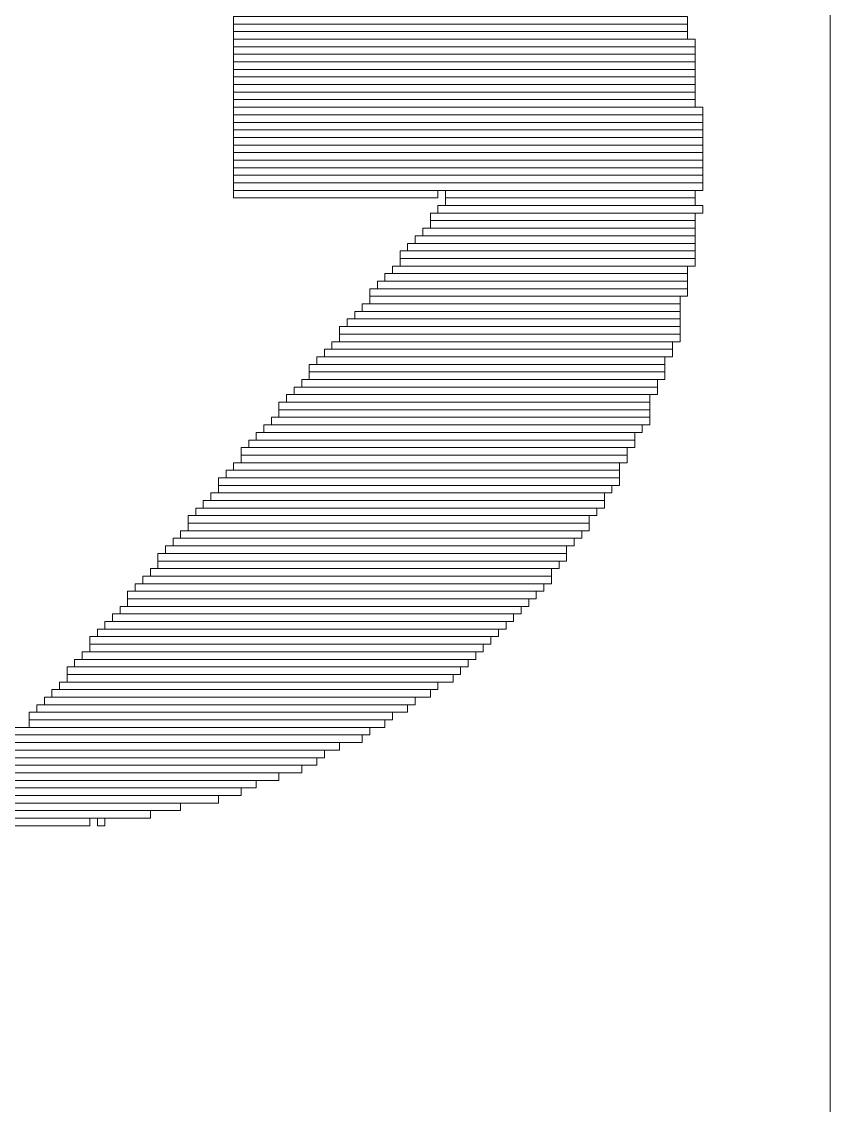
# Model space of a CAD drawing. Header units: millimetres. Extents: x -53.6 to 42.1, y -42.3 to 19.5.
# Drawn here: x 16.706 to 19.42, y -36.992 to -33.353 of the extents above; entities that cross this region are included whole.
import ezdxf

# ---------------------------------------------------------------- set-up
doc = ezdxf.new("R2010")
doc.units = ezdxf.units.MM
doc.header["$MEASUREMENT"] = 0
doc.layers.add('BG_OUTLINE', color=7, linetype='Continuous')
doc.layers.add('MA_PEN3', color=7, linetype='Continuous')

msp = doc.modelspace()

# ---------------------------------------------------------------- linework, layer by layer
at = {"layer": 'BG_OUTLINE', "color": 3, "lineweight": 9}
msp.add_open_spline([(-35.58, -42.2737), (-35.58, -42.2737), (-35.58, 2.7261), (-35.58, 2.7261), (-35.58, 2.7261), (-35.58, 2.7261), (19.4199, 2.7261), (19.4199, 2.7261), (19.4199, 2.7261), (19.4199, 2.7261), (19.4199, -42.2737), (19.4199, -42.2737), (19.4199, -42.2737), (19.4199, -42.2737), (-35.58, -42.2737), (-35.58, -42.2737)], degree=3, knots=[0, 0, 0, 0, 0.25, 0.25, 0.25, 0.25, 0.5, 0.5, 0.5, 0.5, 0.75, 0.75, 0.75, 0.75, 1, 1, 1, 1], dxfattribs=at)
at = {"layer": 'MA_PEN3', "color": 5, "lineweight": 9}
for points in [[(18.9411, -33.3354), (18.9411, -33.3354), (18.9411, -33.3608), (18.9411, -33.3608), (18.9411, -33.3608), (18.9411, -33.3608), (17.4171, -33.3608), (17.4171, -33.3608), (17.4171, -33.3608), (17.4171, -33.3608), (17.4171, -33.3354), (17.4171, -33.3354), (17.4171, -33.3354), (17.4171, -33.3354), (18.9411, -33.3354), (18.9411, -33.3354)], [(18.9411, -33.3608), (18.9411, -33.3608), (18.9411, -33.3862), (18.9411, -33.3862), (18.9411, -33.3862), (18.9411, -33.3862), (17.4171, -33.3862), (17.4171, -33.3862), (17.4171, -33.3862), (17.4171, -33.3862), (17.4171, -33.3608), (17.4171, -33.3608), (17.4171, -33.3608), (17.4171, -33.3608), (18.9411, -33.3608), (18.9411, -33.3608)], [(18.9411, -33.3862), (18.9411, -33.3862), (18.9411, -33.4116), (18.9411, -33.4116), (18.9411, -33.4116), (18.9411, -33.4116), (17.4171, -33.4116), (17.4171, -33.4116), (17.4171, -33.4116), (17.4171, -33.4116), (17.4171, -33.3862), (17.4171, -33.3862), (17.4171, -33.3862), (17.4171, -33.3862), (18.9411, -33.3862), (18.9411, -33.3862)], [(18.9665, -33.4116), (18.9665, -33.4116), (18.9665, -33.437), (18.9665, -33.437), (18.9665, -33.437), (18.9665, -33.437), (17.4171, -33.437), (17.4171, -33.437), (17.4171, -33.437), (17.4171, -33.437), (17.4171, -33.4116), (17.4171, -33.4116), (17.4171, -33.4116), (17.4171, -33.4116), (18.9665, -33.4116), (18.9665, -33.4116)], [(18.9665, -33.437), (18.9665, -33.437), (18.9665, -33.4624), (18.9665, -33.4624), (18.9665, -33.4624), (18.9665, -33.4624), (17.4171, -33.4624), (17.4171, -33.4624), (17.4171, -33.4624), (17.4171, -33.4624), (17.4171, -33.437), (17.4171, -33.437), (17.4171, -33.437), (17.4171, -33.437), (18.9665, -33.437), (18.9665, -33.437)], [(18.9665, -33.4624), (18.9665, -33.4624), (18.9665, -33.4878), (18.9665, -33.4878), (18.9665, -33.4878), (18.9665, -33.4878), (17.4171, -33.4878), (17.4171, -33.4878), (17.4171, -33.4878), (17.4171, -33.4878), (17.4171, -33.4624), (17.4171, -33.4624), (17.4171, -33.4624), (17.4171, -33.4624), (18.9665, -33.4624), (18.9665, -33.4624)], [(18.9665, -33.4878), (18.9665, -33.4878), (18.9665, -33.5132), (18.9665, -33.5132), (18.9665, -33.5132), (18.9665, -33.5132), (17.4171, -33.5132), (17.4171, -33.5132), (17.4171, -33.5132), (17.4171, -33.5132), (17.4171, -33.4878), (17.4171, -33.4878), (17.4171, -33.4878), (17.4171, -33.4878), (18.9665, -33.4878), (18.9665, -33.4878)], [(18.9665, -33.5132), (18.9665, -33.5132), (18.9665, -33.5386), (18.9665, -33.5386), (18.9665, -33.5386), (18.9665, -33.5386), (17.4171, -33.5386), (17.4171, -33.5386), (17.4171, -33.5386), (17.4171, -33.5386), (17.4171, -33.5132), (17.4171, -33.5132), (17.4171, -33.5132), (17.4171, -33.5132), (18.9665, -33.5132), (18.9665, -33.5132)], [(18.9665, -33.5386), (18.9665, -33.5386), (18.9665, -33.564), (18.9665, -33.564), (18.9665, -33.564), (18.9665, -33.564), (17.4171, -33.564), (17.4171, -33.564), (17.4171, -33.564), (17.4171, -33.564), (17.4171, -33.5386), (17.4171, -33.5386), (17.4171, -33.5386), (17.4171, -33.5386), (18.9665, -33.5386), (18.9665, -33.5386)], [(18.9665, -33.564), (18.9665, -33.564), (18.9665, -33.5894), (18.9665, -33.5894), (18.9665, -33.5894), (18.9665, -33.5894), (17.4171, -33.5894), (17.4171, -33.5894), (17.4171, -33.5894), (17.4171, -33.5894), (17.4171, -33.564), (17.4171, -33.564), (17.4171, -33.564), (17.4171, -33.564), (18.9665, -33.564), (18.9665, -33.564)], [(18.9665, -33.5894), (18.9665, -33.5894), (18.9665, -33.6148), (18.9665, -33.6148), (18.9665, -33.6148), (18.9665, -33.6148), (17.4171, -33.6148), (17.4171, -33.6148), (17.4171, -33.6148), (17.4171, -33.6148), (17.4171, -33.5894), (17.4171, -33.5894), (17.4171, -33.5894), (17.4171, -33.5894), (18.9665, -33.5894), (18.9665, -33.5894)], [(18.9665, -33.6148), (18.9665, -33.6148), (18.9665, -33.6402), (18.9665, -33.6402), (18.9665, -33.6402), (18.9665, -33.6402), (17.4171, -33.6402), (17.4171, -33.6402), (17.4171, -33.6402), (17.4171, -33.6402), (17.4171, -33.6148), (17.4171, -33.6148), (17.4171, -33.6148), (17.4171, -33.6148), (18.9665, -33.6148), (18.9665, -33.6148)], [(18.9919, -33.6402), (18.9919, -33.6402), (18.9919, -33.6656), (18.9919, -33.6656), (18.9919, -33.6656), (18.9919, -33.6656), (17.4171, -33.6656), (17.4171, -33.6656), (17.4171, -33.6656), (17.4171, -33.6656), (17.4171, -33.6402), (17.4171, -33.6402), (17.4171, -33.6402), (17.4171, -33.6402), (18.9919, -33.6402), (18.9919, -33.6402)], [(18.9919, -33.6656), (18.9919, -33.6656), (18.9919, -33.691), (18.9919, -33.691), (18.9919, -33.691), (18.9919, -33.691), (17.4171, -33.691), (17.4171, -33.691), (17.4171, -33.691), (17.4171, -33.691), (17.4171, -33.6656), (17.4171, -33.6656), (17.4171, -33.6656), (17.4171, -33.6656), (18.9919, -33.6656), (18.9919, -33.6656)], [(18.9919, -33.691), (18.9919, -33.691), (18.9919, -33.7164), (18.9919, -33.7164), (18.9919, -33.7164), (18.9919, -33.7164), (17.4171, -33.7164), (17.4171, -33.7164), (17.4171, -33.7164), (17.4171, -33.7164), (17.4171, -33.691), (17.4171, -33.691), (17.4171, -33.691), (17.4171, -33.691), (18.9919, -33.691), (18.9919, -33.691)], [(18.9919, -33.7164), (18.9919, -33.7164), (18.9919, -33.7418), (18.9919, -33.7418), (18.9919, -33.7418), (18.9919, -33.7418), (17.4171, -33.7418), (17.4171, -33.7418), (17.4171, -33.7418), (17.4171, -33.7418), (17.4171, -33.7164), (17.4171, -33.7164), (17.4171, -33.7164), (17.4171, -33.7164), (18.9919, -33.7164), (18.9919, -33.7164)], [(18.9919, -33.7418), (18.9919, -33.7418), (18.9919, -33.7672), (18.9919, -33.7672), (18.9919, -33.7672), (18.9919, -33.7672), (17.4171, -33.7672), (17.4171, -33.7672), (17.4171, -33.7672), (17.4171, -33.7672), (17.4171, -33.7418), (17.4171, -33.7418), (17.4171, -33.7418), (17.4171, -33.7418), (18.9919, -33.7418), (18.9919, -33.7418)], [(18.9919, -33.7672), (18.9919, -33.7672), (18.9919, -33.7926), (18.9919, -33.7926), (18.9919, -33.7926), (18.9919, -33.7926), (17.4171, -33.7926), (17.4171, -33.7926), (17.4171, -33.7926), (17.4171, -33.7926), (17.4171, -33.7672), (17.4171, -33.7672), (17.4171, -33.7672), (17.4171, -33.7672), (18.9919, -33.7672), (18.9919, -33.7672)], [(18.9919, -33.7926), (18.9919, -33.7926), (18.9919, -33.818), (18.9919, -33.818), (18.9919, -33.818), (18.9919, -33.818), (17.4171, -33.818), (17.4171, -33.818), (17.4171, -33.818), (17.4171, -33.818), (17.4171, -33.7926), (17.4171, -33.7926), (17.4171, -33.7926), (17.4171, -33.7926), (18.9919, -33.7926), (18.9919, -33.7926)], [(18.9919, -33.818), (18.9919, -33.818), (18.9919, -33.8434), (18.9919, -33.8434), (18.9919, -33.8434), (18.9919, -33.8434), (17.4171, -33.8434), (17.4171, -33.8434), (17.4171, -33.8434), (17.4171, -33.8434), (17.4171, -33.818), (17.4171, -33.818), (17.4171, -33.818), (17.4171, -33.818), (18.9919, -33.818), (18.9919, -33.818)], [(18.9919, -33.8434), (18.9919, -33.8434), (18.9919, -33.8688), (18.9919, -33.8688), (18.9919, -33.8688), (18.9919, -33.8688), (17.4171, -33.8688), (17.4171, -33.8688), (17.4171, -33.8688), (17.4171, -33.8688), (17.4171, -33.8434), (17.4171, -33.8434), (17.4171, -33.8434), (17.4171, -33.8434), (18.9919, -33.8434), (18.9919, -33.8434)], [(18.9919, -33.8688), (18.9919, -33.8688), (18.9919, -33.8942), (18.9919, -33.8942), (18.9919, -33.8942), (18.9919, -33.8942), (17.4171, -33.8942), (17.4171, -33.8942), (17.4171, -33.8942), (17.4171, -33.8942), (17.4171, -33.8688), (17.4171, -33.8688), (17.4171, -33.8688), (17.4171, -33.8688), (18.9919, -33.8688), (18.9919, -33.8688)], [(18.9919, -33.8942), (18.9919, -33.8942), (18.9919, -33.9196), (18.9919, -33.9196), (18.9919, -33.9196), (18.9919, -33.9196), (17.4171, -33.9196), (17.4171, -33.9196), (17.4171, -33.9196), (17.4171, -33.9196), (17.4171, -33.8942), (17.4171, -33.8942), (17.4171, -33.8942), (17.4171, -33.8942), (18.9919, -33.8942), (18.9919, -33.8942)], [(18.1029, -33.9196), (18.1029, -33.9196), (18.1029, -33.945), (18.1029, -33.945), (18.1029, -33.945), (18.1029, -33.945), (17.4171, -33.945), (17.4171, -33.945), (17.4171, -33.945), (17.4171, -33.945), (17.4171, -33.9196), (17.4171, -33.9196), (17.4171, -33.9196), (17.4171, -33.9196), (18.1029, -33.9196), (18.1029, -33.9196)], [(18.9665, -33.9196), (18.9665, -33.9196), (18.9665, -33.945), (18.9665, -33.945), (18.9665, -33.945), (18.9665, -33.945), (18.1283, -33.945), (18.1283, -33.945), (18.1283, -33.945), (18.1283, -33.945), (18.1283, -33.9196), (18.1283, -33.9196), (18.1283, -33.9196), (18.1283, -33.9196), (18.9665, -33.9196), (18.9665, -33.9196)], [(18.9665, -33.945), (18.9665, -33.945), (18.9665, -33.9704), (18.9665, -33.9704), (18.9665, -33.9704), (18.9665, -33.9704), (18.1283, -33.9704), (18.1283, -33.9704), (18.1283, -33.9704), (18.1283, -33.9704), (18.1283, -33.945), (18.1283, -33.945), (18.1283, -33.945), (18.1283, -33.945), (18.9665, -33.945), (18.9665, -33.945)], [(18.9919, -33.9704), (18.9919, -33.9704), (18.9919, -33.9958), (18.9919, -33.9958), (18.9919, -33.9958), (18.9919, -33.9958), (18.1029, -33.9958), (18.1029, -33.9958), (18.1029, -33.9958), (18.1029, -33.9958), (18.1029, -33.9704), (18.1029, -33.9704), (18.1029, -33.9704), (18.1029, -33.9704), (18.9919, -33.9704), (18.9919, -33.9704)], [(18.9665, -33.9958), (18.9665, -33.9958), (18.9665, -34.0212), (18.9665, -34.0212), (18.9665, -34.0212), (18.9665, -34.0212), (18.0775, -34.0212), (18.0775, -34.0212), (18.0775, -34.0212), (18.0775, -34.0212), (18.0775, -33.9958), (18.0775, -33.9958), (18.0775, -33.9958), (18.0775, -33.9958), (18.9665, -33.9958), (18.9665, -33.9958)], [(18.9665, -34.0212), (18.9665, -34.0212), (18.9665, -34.0466), (18.9665, -34.0466), (18.9665, -34.0466), (18.9665, -34.0466), (18.0775, -34.0466), (18.0775, -34.0466), (18.0775, -34.0466), (18.0775, -34.0466), (18.0775, -34.0212), (18.0775, -34.0212), (18.0775, -34.0212), (18.0775, -34.0212), (18.9665, -34.0212), (18.9665, -34.0212)], [(18.9665, -34.0466), (18.9665, -34.0466), (18.9665, -34.072), (18.9665, -34.072), (18.9665, -34.072), (18.9665, -34.072), (18.0521, -34.072), (18.0521, -34.072), (18.0521, -34.072), (18.0521, -34.072), (18.0521, -34.0466), (18.0521, -34.0466), (18.0521, -34.0466), (18.0521, -34.0466), (18.9665, -34.0466), (18.9665, -34.0466)], [(18.9665, -34.0974), (18.9665, -34.0974), (18.9665, -34.1228), (18.9665, -34.1228), (18.9665, -34.1228), (18.9665, -34.1228), (18.0013, -34.1228), (18.0013, -34.1228), (18.0013, -34.1228), (18.0013, -34.1228), (18.0013, -34.0974), (18.0013, -34.0974), (18.0013, -34.0974), (18.0013, -34.0974), (18.9665, -34.0974), (18.9665, -34.0974)], [(18.9665, -34.072), (18.9665, -34.072), (18.9665, -34.0974), (18.9665, -34.0974), (18.9665, -34.0974), (18.9665, -34.0974), (18.0267, -34.0974), (18.0267, -34.0974), (18.0267, -34.0974), (18.0267, -34.0974), (18.0267, -34.072), (18.0267, -34.072), (18.0267, -34.072), (18.0267, -34.072), (18.9665, -34.072), (18.9665, -34.072)], [(18.9665, -34.1228), (18.9665, -34.1228), (18.9665, -34.1482), (18.9665, -34.1482), (18.9665, -34.1482), (18.9665, -34.1482), (17.9759, -34.1482), (17.9759, -34.1482), (17.9759, -34.1482), (17.9759, -34.1482), (17.9759, -34.1228), (17.9759, -34.1228), (17.9759, -34.1228), (17.9759, -34.1228), (18.9665, -34.1228), (18.9665, -34.1228)], [(18.9665, -34.1482), (18.9665, -34.1482), (18.9665, -34.1736), (18.9665, -34.1736), (18.9665, -34.1736), (18.9665, -34.1736), (17.9759, -34.1736), (17.9759, -34.1736), (17.9759, -34.1736), (17.9759, -34.1736), (17.9759, -34.1482), (17.9759, -34.1482), (17.9759, -34.1482), (17.9759, -34.1482), (18.9665, -34.1482), (18.9665, -34.1482)], [(18.9411, -34.199), (18.9411, -34.199), (18.9411, -34.2244), (18.9411, -34.2244), (18.9411, -34.2244), (18.9411, -34.2244), (17.9251, -34.2244), (17.9251, -34.2244), (17.9251, -34.2244), (17.9251, -34.2244), (17.9251, -34.199), (17.9251, -34.199), (17.9251, -34.199), (17.9251, -34.199), (18.9411, -34.199), (18.9411, -34.199)], [(18.9411, -34.1736), (18.9411, -34.1736), (18.9411, -34.199), (18.9411, -34.199), (18.9411, -34.199), (18.9411, -34.199), (17.9505, -34.199), (17.9505, -34.199), (17.9505, -34.199), (17.9505, -34.199), (17.9505, -34.1736), (17.9505, -34.1736), (17.9505, -34.1736), (17.9505, -34.1736), (18.9411, -34.1736), (18.9411, -34.1736)], [(18.9411, -34.2244), (18.9411, -34.2244), (18.9411, -34.2498), (18.9411, -34.2498), (18.9411, -34.2498), (18.9411, -34.2498), (17.8997, -34.2498), (17.8997, -34.2498), (17.8997, -34.2498), (17.8997, -34.2498), (17.8997, -34.2244), (17.8997, -34.2244), (17.8997, -34.2244), (17.8997, -34.2244), (18.9411, -34.2244), (18.9411, -34.2244)], [(18.9411, -34.2498), (18.9411, -34.2498), (18.9411, -34.2752), (18.9411, -34.2752), (18.9411, -34.2752), (18.9411, -34.2752), (17.8743, -34.2752), (17.8743, -34.2752), (17.8743, -34.2752), (17.8743, -34.2752), (17.8743, -34.2498), (17.8743, -34.2498), (17.8743, -34.2498), (17.8743, -34.2498), (18.9411, -34.2498), (18.9411, -34.2498)], [(18.9157, -34.2752), (18.9157, -34.2752), (18.9157, -34.3006), (18.9157, -34.3006), (18.9157, -34.3006), (18.9157, -34.3006), (17.8743, -34.3006), (17.8743, -34.3006), (17.8743, -34.3006), (17.8743, -34.3006), (17.8743, -34.2752), (17.8743, -34.2752), (17.8743, -34.2752), (17.8743, -34.2752), (18.9157, -34.2752), (18.9157, -34.2752)], [(18.9157, -34.3006), (18.9157, -34.3006), (18.9157, -34.326), (18.9157, -34.326), (18.9157, -34.326), (18.9157, -34.326), (17.8489, -34.326), (17.8489, -34.326), (17.8489, -34.326), (17.8489, -34.326), (17.8489, -34.3006), (17.8489, -34.3006), (17.8489, -34.3006), (17.8489, -34.3006), (18.9157, -34.3006), (18.9157, -34.3006)], [(18.9157, -34.3514), (18.9157, -34.3514), (18.9157, -34.3768), (18.9157, -34.3768), (18.9157, -34.3768), (18.9157, -34.3768), (17.7981, -34.3768), (17.7981, -34.3768), (17.7981, -34.3768), (17.7981, -34.3768), (17.7981, -34.3514), (17.7981, -34.3514), (17.7981, -34.3514), (17.7981, -34.3514), (18.9157, -34.3514), (18.9157, -34.3514)], [(18.9157, -34.326), (18.9157, -34.326), (18.9157, -34.3514), (18.9157, -34.3514), (18.9157, -34.3514), (18.9157, -34.3514), (17.8235, -34.3514), (17.8235, -34.3514), (17.8235, -34.3514), (17.8235, -34.3514), (17.8235, -34.326), (17.8235, -34.326), (17.8235, -34.326), (17.8235, -34.326), (18.9157, -34.326), (18.9157, -34.326)], [(18.9157, -34.3768), (18.9157, -34.3768), (18.9157, -34.4022), (18.9157, -34.4022), (18.9157, -34.4022), (18.9157, -34.4022), (17.7727, -34.4022), (17.7727, -34.4022), (17.7727, -34.4022), (17.7727, -34.4022), (17.7727, -34.3768), (17.7727, -34.3768), (17.7727, -34.3768), (17.7727, -34.3768), (18.9157, -34.3768), (18.9157, -34.3768)], [(18.9157, -34.4022), (18.9157, -34.4022), (18.9157, -34.4276), (18.9157, -34.4276), (18.9157, -34.4276), (18.9157, -34.4276), (17.7727, -34.4276), (17.7727, -34.4276), (17.7727, -34.4276), (17.7727, -34.4276), (17.7727, -34.4022), (17.7727, -34.4022), (17.7727, -34.4022), (17.7727, -34.4022), (18.9157, -34.4022), (18.9157, -34.4022)], [(18.8903, -34.453), (18.8903, -34.453), (18.8903, -34.4784), (18.8903, -34.4784), (18.8903, -34.4784), (18.8903, -34.4784), (17.7219, -34.4784), (17.7219, -34.4784), (17.7219, -34.4784), (17.7219, -34.4784), (17.7219, -34.453), (17.7219, -34.453), (17.7219, -34.453), (17.7219, -34.453), (18.8903, -34.453), (18.8903, -34.453)], [(18.8903, -34.4276), (18.8903, -34.4276), (18.8903, -34.453), (18.8903, -34.453), (18.8903, -34.453), (18.8903, -34.453), (17.7473, -34.453), (17.7473, -34.453), (17.7473, -34.453), (17.7473, -34.453), (17.7473, -34.4276), (17.7473, -34.4276), (17.7473, -34.4276), (17.7473, -34.4276), (18.8903, -34.4276), (18.8903, -34.4276)], [(18.8649, -34.4784), (18.8649, -34.4784), (18.8649, -34.5038), (18.8649, -34.5038), (18.8649, -34.5038), (18.8649, -34.5038), (17.6965, -34.5038), (17.6965, -34.5038), (17.6965, -34.5038), (17.6965, -34.5038), (17.6965, -34.4784), (17.6965, -34.4784), (17.6965, -34.4784), (17.6965, -34.4784), (18.8649, -34.4784), (18.8649, -34.4784)], [(18.8649, -34.5038), (18.8649, -34.5038), (18.8649, -34.5292), (18.8649, -34.5292), (18.8649, -34.5292), (18.8649, -34.5292), (17.6711, -34.5292), (17.6711, -34.5292), (17.6711, -34.5292), (17.6711, -34.5292), (17.6711, -34.5038), (17.6711, -34.5038), (17.6711, -34.5038), (17.6711, -34.5038), (18.8649, -34.5038), (18.8649, -34.5038)], [(18.8649, -34.5292), (18.8649, -34.5292), (18.8649, -34.5546), (18.8649, -34.5546), (18.8649, -34.5546), (18.8649, -34.5546), (17.6711, -34.5546), (17.6711, -34.5546), (17.6711, -34.5546), (17.6711, -34.5546), (17.6711, -34.5292), (17.6711, -34.5292), (17.6711, -34.5292), (17.6711, -34.5292), (18.8649, -34.5292), (18.8649, -34.5292)], [(18.8395, -34.5546), (18.8395, -34.5546), (18.8395, -34.58), (18.8395, -34.58), (18.8395, -34.58), (18.8395, -34.58), (17.6457, -34.58), (17.6457, -34.58), (17.6457, -34.58), (17.6457, -34.58), (17.6457, -34.5546), (17.6457, -34.5546), (17.6457, -34.5546), (17.6457, -34.5546), (18.8395, -34.5546), (18.8395, -34.5546)], [(18.8141, -34.6054), (18.8141, -34.6054), (18.8141, -34.6308), (18.8141, -34.6308), (18.8141, -34.6308), (18.8141, -34.6308), (17.5949, -34.6308), (17.5949, -34.6308), (17.5949, -34.6308), (17.5949, -34.6308), (17.5949, -34.6054), (17.5949, -34.6054), (17.5949, -34.6054), (17.5949, -34.6054), (18.8141, -34.6054), (18.8141, -34.6054)], [(18.8395, -34.58), (18.8395, -34.58), (18.8395, -34.6054), (18.8395, -34.6054), (18.8395, -34.6054), (18.8395, -34.6054), (17.6203, -34.6054), (17.6203, -34.6054), (17.6203, -34.6054), (17.6203, -34.6054), (17.6203, -34.58), (17.6203, -34.58), (17.6203, -34.58), (17.6203, -34.58), (18.8395, -34.58), (18.8395, -34.58)], [(18.8141, -34.6308), (18.8141, -34.6308), (18.8141, -34.6562), (18.8141, -34.6562), (18.8141, -34.6562), (18.8141, -34.6562), (17.5695, -34.6562), (17.5695, -34.6562), (17.5695, -34.6562), (17.5695, -34.6562), (17.5695, -34.6308), (17.5695, -34.6308), (17.5695, -34.6308), (17.5695, -34.6308), (18.8141, -34.6308), (18.8141, -34.6308)], [(18.8141, -34.6562), (18.8141, -34.6562), (18.8141, -34.6816), (18.8141, -34.6816), (18.8141, -34.6816), (18.8141, -34.6816), (17.5695, -34.6816), (17.5695, -34.6816), (17.5695, -34.6816), (17.5695, -34.6816), (17.5695, -34.6562), (17.5695, -34.6562), (17.5695, -34.6562), (17.5695, -34.6562), (18.8141, -34.6562), (18.8141, -34.6562)], [(18.7887, -34.707), (18.7887, -34.707), (18.7887, -34.7324), (18.7887, -34.7324), (18.7887, -34.7324), (18.7887, -34.7324), (17.5187, -34.7324), (17.5187, -34.7324), (17.5187, -34.7324), (17.5187, -34.7324), (17.5187, -34.707), (17.5187, -34.707), (17.5187, -34.707), (17.5187, -34.707), (18.7887, -34.707), (18.7887, -34.707)], [(18.8141, -34.6816), (18.8141, -34.6816), (18.8141, -34.707), (18.8141, -34.707), (18.8141, -34.707), (18.8141, -34.707), (17.5441, -34.707), (17.5441, -34.707), (17.5441, -34.707), (17.5441, -34.707), (17.5441, -34.6816), (17.5441, -34.6816), (17.5441, -34.6816), (17.5441, -34.6816), (18.8141, -34.6816), (18.8141, -34.6816)], [(18.7633, -34.7324), (18.7633, -34.7324), (18.7633, -34.7578), (18.7633, -34.7578), (18.7633, -34.7578), (18.7633, -34.7578), (17.4933, -34.7578), (17.4933, -34.7578), (17.4933, -34.7578), (17.4933, -34.7578), (17.4933, -34.7324), (17.4933, -34.7324), (17.4933, -34.7324), (17.4933, -34.7324), (18.7633, -34.7324), (18.7633, -34.7324)], [(18.7379, -34.7832), (18.7379, -34.7832), (18.7379, -34.8086), (18.7379, -34.8086), (18.7379, -34.8086), (18.7379, -34.8086), (17.4425, -34.8086), (17.4425, -34.8086), (17.4425, -34.8086), (17.4425, -34.8086), (17.4425, -34.7832), (17.4425, -34.7832), (17.4425, -34.7832), (17.4425, -34.7832), (18.7379, -34.7832), (18.7379, -34.7832)], [(18.7633, -34.7578), (18.7633, -34.7578), (18.7633, -34.7832), (18.7633, -34.7832), (18.7633, -34.7832), (18.7633, -34.7832), (17.4679, -34.7832), (17.4679, -34.7832), (17.4679, -34.7832), (17.4679, -34.7832), (17.4679, -34.7578), (17.4679, -34.7578), (17.4679, -34.7578), (17.4679, -34.7578), (18.7633, -34.7578), (18.7633, -34.7578)], [(18.7379, -34.8086), (18.7379, -34.8086), (18.7379, -34.834), (18.7379, -34.834), (18.7379, -34.834), (18.7379, -34.834), (17.4425, -34.834), (17.4425, -34.834), (17.4425, -34.834), (17.4425, -34.834), (17.4425, -34.8086), (17.4425, -34.8086), (17.4425, -34.8086), (17.4425, -34.8086), (18.7379, -34.8086), (18.7379, -34.8086)], [(18.7125, -34.8594), (18.7125, -34.8594), (18.7125, -34.8848), (18.7125, -34.8848), (18.7125, -34.8848), (18.7125, -34.8848), (17.3917, -34.8848), (17.3917, -34.8848), (17.3917, -34.8848), (17.3917, -34.8848), (17.3917, -34.8594), (17.3917, -34.8594), (17.3917, -34.8594), (17.3917, -34.8594), (18.7125, -34.8594), (18.7125, -34.8594)], [(18.7125, -34.834), (18.7125, -34.834), (18.7125, -34.8594), (18.7125, -34.8594), (18.7125, -34.8594), (18.7125, -34.8594), (17.4171, -34.8594), (17.4171, -34.8594), (17.4171, -34.8594), (17.4171, -34.8594), (17.4171, -34.834), (17.4171, -34.834), (17.4171, -34.834), (17.4171, -34.834), (18.7125, -34.834), (18.7125, -34.834)], [(18.7125, -34.8848), (18.7125, -34.8848), (18.7125, -34.9102), (18.7125, -34.9102), (18.7125, -34.9102), (18.7125, -34.9102), (17.3663, -34.9102), (17.3663, -34.9102), (17.3663, -34.9102), (17.3663, -34.9102), (17.3663, -34.8848), (17.3663, -34.8848), (17.3663, -34.8848), (17.3663, -34.8848), (18.7125, -34.8848), (18.7125, -34.8848)], [(18.6617, -34.9356), (18.6617, -34.9356), (18.6617, -34.961), (18.6617, -34.961), (18.6617, -34.961), (18.6617, -34.961), (17.3409, -34.961), (17.3409, -34.961), (17.3409, -34.961), (17.3409, -34.961), (17.3409, -34.9356), (17.3409, -34.9356), (17.3409, -34.9356), (17.3409, -34.9356), (18.6617, -34.9356), (18.6617, -34.9356)], [(18.6871, -34.9102), (18.6871, -34.9102), (18.6871, -34.9356), (18.6871, -34.9356), (18.6871, -34.9356), (18.6871, -34.9356), (17.3663, -34.9356), (17.3663, -34.9356), (17.3663, -34.9356), (17.3663, -34.9356), (17.3663, -34.9102), (17.3663, -34.9102), (17.3663, -34.9102), (17.3663, -34.9102), (18.6871, -34.9102), (18.6871, -34.9102)], [(18.6617, -34.961), (18.6617, -34.961), (18.6617, -34.9864), (18.6617, -34.9864), (18.6617, -34.9864), (18.6617, -34.9864), (17.3155, -34.9864), (17.3155, -34.9864), (17.3155, -34.9864), (17.3155, -34.9864), (17.3155, -34.961), (17.3155, -34.961), (17.3155, -34.961), (17.3155, -34.961), (18.6617, -34.961), (18.6617, -34.961)], [(18.6363, -34.9864), (18.6363, -34.9864), (18.6363, -35.0118), (18.6363, -35.0118), (18.6363, -35.0118), (18.6363, -35.0118), (17.2901, -35.0118), (17.2901, -35.0118), (17.2901, -35.0118), (17.2901, -35.0118), (17.2901, -34.9864), (17.2901, -34.9864), (17.2901, -34.9864), (17.2901, -34.9864), (18.6363, -34.9864), (18.6363, -34.9864)], [(18.6109, -35.0118), (18.6109, -35.0118), (18.6109, -35.0372), (18.6109, -35.0372), (18.6109, -35.0372), (18.6109, -35.0372), (17.2647, -35.0372), (17.2647, -35.0372), (17.2647, -35.0372), (17.2647, -35.0372), (17.2647, -35.0118), (17.2647, -35.0118), (17.2647, -35.0118), (17.2647, -35.0118), (18.6109, -35.0118), (18.6109, -35.0118)], [(18.6109, -35.0372), (18.6109, -35.0372), (18.6109, -35.0626), (18.6109, -35.0626), (18.6109, -35.0626), (18.6109, -35.0626), (17.2647, -35.0626), (17.2647, -35.0626), (17.2647, -35.0626), (17.2647, -35.0626), (17.2647, -35.0372), (17.2647, -35.0372), (17.2647, -35.0372), (17.2647, -35.0372), (18.6109, -35.0372), (18.6109, -35.0372)], [(18.5855, -35.0626), (18.5855, -35.0626), (18.5855, -35.088), (18.5855, -35.088), (18.5855, -35.088), (18.5855, -35.088), (17.2393, -35.088), (17.2393, -35.088), (17.2393, -35.088), (17.2393, -35.088), (17.2393, -35.0626), (17.2393, -35.0626), (17.2393, -35.0626), (17.2393, -35.0626), (18.5855, -35.0626), (18.5855, -35.0626)], [(18.5347, -35.1134), (18.5347, -35.1134), (18.5347, -35.1388), (18.5347, -35.1388), (18.5347, -35.1388), (18.5347, -35.1388), (17.1885, -35.1388), (17.1885, -35.1388), (17.1885, -35.1388), (17.1885, -35.1388), (17.1885, -35.1134), (17.1885, -35.1134), (17.1885, -35.1134), (17.1885, -35.1134), (18.5347, -35.1134), (18.5347, -35.1134)], [(18.5601, -35.088), (18.5601, -35.088), (18.5601, -35.1134), (18.5601, -35.1134), (18.5601, -35.1134), (18.5601, -35.1134), (17.2139, -35.1134), (17.2139, -35.1134), (17.2139, -35.1134), (17.2139, -35.1134), (17.2139, -35.088), (17.2139, -35.088), (17.2139, -35.088), (17.2139, -35.088), (18.5601, -35.088), (18.5601, -35.088)], [(18.5347, -35.1388), (18.5347, -35.1388), (18.5347, -35.1642), (18.5347, -35.1642), (18.5347, -35.1642), (18.5347, -35.1642), (17.1631, -35.1642), (17.1631, -35.1642), (17.1631, -35.1642), (17.1631, -35.1642), (17.1631, -35.1388), (17.1631, -35.1388), (17.1631, -35.1388), (17.1631, -35.1388), (18.5347, -35.1388), (18.5347, -35.1388)], [(18.4839, -35.1896), (18.4839, -35.1896), (18.4839, -35.215), (18.4839, -35.215), (18.4839, -35.215), (18.4839, -35.215), (17.1377, -35.215), (17.1377, -35.215), (17.1377, -35.215), (17.1377, -35.215), (17.1377, -35.1896), (17.1377, -35.1896), (17.1377, -35.1896), (17.1377, -35.1896), (18.4839, -35.1896), (18.4839, -35.1896)], [(18.5093, -35.1642), (18.5093, -35.1642), (18.5093, -35.1896), (18.5093, -35.1896), (18.5093, -35.1896), (18.5093, -35.1896), (17.1631, -35.1896), (17.1631, -35.1896), (17.1631, -35.1896), (17.1631, -35.1896), (17.1631, -35.1642), (17.1631, -35.1642), (17.1631, -35.1642), (17.1631, -35.1642), (18.5093, -35.1642), (18.5093, -35.1642)], [(18.4839, -35.215), (18.4839, -35.215), (18.4839, -35.2404), (18.4839, -35.2404), (18.4839, -35.2404), (18.4839, -35.2404), (17.1123, -35.2404), (17.1123, -35.2404), (17.1123, -35.2404), (17.1123, -35.2404), (17.1123, -35.215), (17.1123, -35.215), (17.1123, -35.215), (17.1123, -35.215), (18.4839, -35.215), (18.4839, -35.215)], [(18.4585, -35.2404), (18.4585, -35.2404), (18.4585, -35.2658), (18.4585, -35.2658), (18.4585, -35.2658), (18.4585, -35.2658), (17.0869, -35.2658), (17.0869, -35.2658), (17.0869, -35.2658), (17.0869, -35.2658), (17.0869, -35.2404), (17.0869, -35.2404), (17.0869, -35.2404), (17.0869, -35.2404), (18.4585, -35.2404), (18.4585, -35.2404)], [(18.4331, -35.2658), (18.4331, -35.2658), (18.4331, -35.2912), (18.4331, -35.2912), (18.4331, -35.2912), (18.4331, -35.2912), (17.0615, -35.2912), (17.0615, -35.2912), (17.0615, -35.2912), (17.0615, -35.2912), (17.0615, -35.2658), (17.0615, -35.2658), (17.0615, -35.2658), (17.0615, -35.2658), (18.4331, -35.2658), (18.4331, -35.2658)], [(18.4077, -35.2912), (18.4077, -35.2912), (18.4077, -35.3166), (18.4077, -35.3166), (18.4077, -35.3166), (18.4077, -35.3166), (17.0615, -35.3166), (17.0615, -35.3166), (17.0615, -35.3166), (17.0615, -35.3166), (17.0615, -35.2912), (17.0615, -35.2912), (17.0615, -35.2912), (17.0615, -35.2912), (18.4077, -35.2912), (18.4077, -35.2912)], [(18.3823, -35.3166), (18.3823, -35.3166), (18.3823, -35.342), (18.3823, -35.342), (18.3823, -35.342), (18.3823, -35.342), (17.0361, -35.342), (17.0361, -35.342), (17.0361, -35.342), (17.0361, -35.342), (17.0361, -35.3166), (17.0361, -35.3166), (17.0361, -35.3166), (17.0361, -35.3166), (18.3823, -35.3166), (18.3823, -35.3166)], [(18.3315, -35.3674), (18.3315, -35.3674), (18.3315, -35.3928), (18.3315, -35.3928), (18.3315, -35.3928), (18.3315, -35.3928), (16.9853, -35.3928), (16.9853, -35.3928), (16.9853, -35.3928), (16.9853, -35.3928), (16.9853, -35.3674), (16.9853, -35.3674), (16.9853, -35.3674), (16.9853, -35.3674), (18.3315, -35.3674), (18.3315, -35.3674)], [(18.3569, -35.342), (18.3569, -35.342), (18.3569, -35.3674), (18.3569, -35.3674), (18.3569, -35.3674), (18.3569, -35.3674), (17.0107, -35.3674), (17.0107, -35.3674), (17.0107, -35.3674), (17.0107, -35.3674), (17.0107, -35.342), (17.0107, -35.342), (17.0107, -35.342), (17.0107, -35.342), (18.3569, -35.342), (18.3569, -35.342)], [(18.3061, -35.3928), (18.3061, -35.3928), (18.3061, -35.4182), (18.3061, -35.4182), (18.3061, -35.4182), (18.3061, -35.4182), (16.9599, -35.4182), (16.9599, -35.4182), (16.9599, -35.4182), (16.9599, -35.4182), (16.9599, -35.3928), (16.9599, -35.3928), (16.9599, -35.3928), (16.9599, -35.3928), (18.3061, -35.3928), (18.3061, -35.3928)], [(18.2807, -35.4182), (18.2807, -35.4182), (18.2807, -35.4436), (18.2807, -35.4436), (18.2807, -35.4436), (18.2807, -35.4436), (16.9345, -35.4436), (16.9345, -35.4436), (16.9345, -35.4436), (16.9345, -35.4436), (16.9345, -35.4182), (16.9345, -35.4182), (16.9345, -35.4182), (16.9345, -35.4182), (18.2807, -35.4182), (18.2807, -35.4182)], [(18.2553, -35.4436), (18.2553, -35.4436), (18.2553, -35.469), (18.2553, -35.469), (18.2553, -35.469), (18.2553, -35.469), (16.9345, -35.469), (16.9345, -35.469), (16.9345, -35.469), (16.9345, -35.469), (16.9345, -35.4436), (16.9345, -35.4436), (16.9345, -35.4436), (16.9345, -35.4436), (18.2553, -35.4436), (18.2553, -35.4436)], [(18.2299, -35.469), (18.2299, -35.469), (18.2299, -35.4944), (18.2299, -35.4944), (18.2299, -35.4944), (18.2299, -35.4944), (16.9091, -35.4944), (16.9091, -35.4944), (16.9091, -35.4944), (16.9091, -35.4944), (16.9091, -35.469), (16.9091, -35.469), (16.9091, -35.469), (16.9091, -35.469), (18.2299, -35.469), (18.2299, -35.469)], [(18.2045, -35.4944), (18.2045, -35.4944), (18.2045, -35.5198), (18.2045, -35.5198), (18.2045, -35.5198), (18.2045, -35.5198), (16.8837, -35.5198), (16.8837, -35.5198), (16.8837, -35.5198), (16.8837, -35.5198), (16.8837, -35.4944), (16.8837, -35.4944), (16.8837, -35.4944), (16.8837, -35.4944), (18.2045, -35.4944), (18.2045, -35.4944)], [(18.1791, -35.5198), (18.1791, -35.5198), (18.1791, -35.5452), (18.1791, -35.5452), (18.1791, -35.5452), (18.1791, -35.5452), (16.8583, -35.5452), (16.8583, -35.5452), (16.8583, -35.5452), (16.8583, -35.5452), (16.8583, -35.5198), (16.8583, -35.5198), (16.8583, -35.5198), (16.8583, -35.5198), (18.1791, -35.5198), (18.1791, -35.5198)], [(18.1537, -35.5452), (18.1537, -35.5452), (18.1537, -35.5706), (18.1537, -35.5706), (18.1537, -35.5706), (18.1537, -35.5706), (16.8583, -35.5706), (16.8583, -35.5706), (16.8583, -35.5706), (16.8583, -35.5706), (16.8583, -35.5452), (16.8583, -35.5452), (16.8583, -35.5452), (16.8583, -35.5452), (18.1537, -35.5452), (18.1537, -35.5452)], [(18.1029, -35.5706), (18.1029, -35.5706), (18.1029, -35.596), (18.1029, -35.596), (18.1029, -35.596), (18.1029, -35.596), (16.8329, -35.596), (16.8329, -35.596), (16.8329, -35.596), (16.8329, -35.596), (16.8329, -35.5706), (16.8329, -35.5706), (16.8329, -35.5706), (16.8329, -35.5706), (18.1029, -35.5706), (18.1029, -35.5706)], [(18.0267, -35.6214), (18.0267, -35.6214), (18.0267, -35.6468), (18.0267, -35.6468), (18.0267, -35.6468), (18.0267, -35.6468), (16.7821, -35.6468), (16.7821, -35.6468), (16.7821, -35.6468), (16.7821, -35.6468), (16.7821, -35.6214), (16.7821, -35.6214), (16.7821, -35.6214), (16.7821, -35.6214), (18.0267, -35.6214), (18.0267, -35.6214)], [(18.0775, -35.596), (18.0775, -35.596), (18.0775, -35.6214), (18.0775, -35.6214), (18.0775, -35.6214), (18.0775, -35.6214), (16.8075, -35.6214), (16.8075, -35.6214), (16.8075, -35.6214), (16.8075, -35.6214), (16.8075, -35.596), (16.8075, -35.596), (16.8075, -35.596), (16.8075, -35.596), (18.0775, -35.596), (18.0775, -35.596)], [(18.0013, -35.6468), (18.0013, -35.6468), (18.0013, -35.6722), (18.0013, -35.6722), (18.0013, -35.6722), (18.0013, -35.6722), (16.7567, -35.6722), (16.7567, -35.6722), (16.7567, -35.6722), (16.7567, -35.6722), (16.7567, -35.6468), (16.7567, -35.6468), (16.7567, -35.6468), (16.7567, -35.6468), (18.0013, -35.6468), (18.0013, -35.6468)], [(17.9505, -35.6722), (17.9505, -35.6722), (17.9505, -35.6976), (17.9505, -35.6976), (17.9505, -35.6976), (17.9505, -35.6976), (16.7313, -35.6976), (16.7313, -35.6976), (16.7313, -35.6976), (16.7313, -35.6976), (16.7313, -35.6722), (16.7313, -35.6722), (16.7313, -35.6722), (16.7313, -35.6722), (17.9505, -35.6722), (17.9505, -35.6722)], [(17.9251, -35.6976), (17.9251, -35.6976), (17.9251, -35.723), (17.9251, -35.723), (17.9251, -35.723), (17.9251, -35.723), (16.7313, -35.723), (16.7313, -35.723), (16.7313, -35.723), (16.7313, -35.723), (16.7313, -35.6976), (16.7313, -35.6976), (16.7313, -35.6976), (16.7313, -35.6976), (17.9251, -35.6976), (17.9251, -35.6976)], [(17.8743, -35.723), (17.8743, -35.723), (17.8743, -35.7484), (17.8743, -35.7484), (17.8743, -35.7484), (17.8743, -35.7484), (15.5375, -35.7484), (15.5375, -35.7484), (15.5375, -35.7484), (15.5375, -35.7484), (15.5375, -35.723), (15.5375, -35.723), (15.5375, -35.723), (15.5375, -35.723), (17.8743, -35.723), (17.8743, -35.723)], [(17.8489, -35.7484), (17.8489, -35.7484), (17.8489, -35.7738), (17.8489, -35.7738), (17.8489, -35.7738), (17.8489, -35.7738), (15.5883, -35.7738), (15.5883, -35.7738), (15.5883, -35.7738), (15.5883, -35.7738), (15.5883, -35.7484), (15.5883, -35.7484), (15.5883, -35.7484), (15.5883, -35.7484), (17.8489, -35.7484), (17.8489, -35.7484)], [(17.7727, -35.7738), (17.7727, -35.7738), (17.7727, -35.7992), (17.7727, -35.7992), (17.7727, -35.7992), (17.7727, -35.7992), (15.6391, -35.7992), (15.6391, -35.7992), (15.6391, -35.7992), (15.6391, -35.7992), (15.6391, -35.7738), (15.6391, -35.7738), (15.6391, -35.7738), (15.6391, -35.7738), (17.7727, -35.7738), (17.7727, -35.7738)], [(17.7219, -35.7992), (17.7219, -35.7992), (17.7219, -35.8246), (17.7219, -35.8246), (17.7219, -35.8246), (17.7219, -35.8246), (15.6899, -35.8246), (15.6899, -35.8246), (15.6899, -35.8246), (15.6899, -35.8246), (15.6899, -35.7992), (15.6899, -35.7992), (15.6899, -35.7992), (15.6899, -35.7992), (17.7219, -35.7992), (17.7219, -35.7992)], [(17.6965, -35.8246), (17.6965, -35.8246), (17.6965, -35.85), (17.6965, -35.85), (17.6965, -35.85), (17.6965, -35.85), (15.7407, -35.85), (15.7407, -35.85), (15.7407, -35.85), (15.7407, -35.85), (15.7407, -35.8246), (15.7407, -35.8246), (15.7407, -35.8246), (15.7407, -35.8246), (17.6965, -35.8246), (17.6965, -35.8246)], [(17.6457, -35.85), (17.6457, -35.85), (17.6457, -35.8754), (17.6457, -35.8754), (17.6457, -35.8754), (17.6457, -35.8754), (15.7915, -35.8754), (15.7915, -35.8754), (15.7915, -35.8754), (15.7915, -35.8754), (15.7915, -35.85), (15.7915, -35.85), (15.7915, -35.85), (15.7915, -35.85), (17.6457, -35.85), (17.6457, -35.85)], [(17.5695, -35.8754), (17.5695, -35.8754), (17.5695, -35.9008), (17.5695, -35.9008), (17.5695, -35.9008), (17.5695, -35.9008), (15.8677, -35.9008), (15.8677, -35.9008), (15.8677, -35.9008), (15.8677, -35.9008), (15.8677, -35.8754), (15.8677, -35.8754), (15.8677, -35.8754), (15.8677, -35.8754), (17.5695, -35.8754), (17.5695, -35.8754)], [(17.4933, -35.9008), (17.4933, -35.9008), (17.4933, -35.9262), (17.4933, -35.9262), (17.4933, -35.9262), (17.4933, -35.9262), (15.9185, -35.9262), (15.9185, -35.9262), (15.9185, -35.9262), (15.9185, -35.9262), (15.9185, -35.9008), (15.9185, -35.9008), (15.9185, -35.9008), (15.9185, -35.9008), (17.4933, -35.9008), (17.4933, -35.9008)], [(17.4425, -35.9262), (17.4425, -35.9262), (17.4425, -35.9516), (17.4425, -35.9516), (17.4425, -35.9516), (17.4425, -35.9516), (15.9947, -35.9516), (15.9947, -35.9516), (15.9947, -35.9516), (15.9947, -35.9516), (15.9947, -35.9262), (15.9947, -35.9262), (15.9947, -35.9262), (15.9947, -35.9262), (17.4425, -35.9262), (17.4425, -35.9262)], [(17.3663, -35.9516), (17.3663, -35.9516), (17.3663, -35.977), (17.3663, -35.977), (17.3663, -35.977), (17.3663, -35.977), (16.0455, -35.977), (16.0455, -35.977), (16.0455, -35.977), (16.0455, -35.977), (16.0455, -35.9516), (16.0455, -35.9516), (16.0455, -35.9516), (16.0455, -35.9516), (17.3663, -35.9516), (17.3663, -35.9516)], [(17.2393, -35.977), (17.2393, -35.977), (17.2393, -36.0024), (17.2393, -36.0024), (17.2393, -36.0024), (17.2393, -36.0024), (16.1979, -36.0024), (16.1979, -36.0024), (16.1979, -36.0024), (16.1979, -36.0024), (16.1979, -35.977), (16.1979, -35.977), (16.1979, -35.977), (16.1979, -35.977), (17.2393, -35.977), (17.2393, -35.977)], [(17.1377, -36.0024), (17.1377, -36.0024), (17.1377, -36.0278), (17.1377, -36.0278), (17.1377, -36.0278), (17.1377, -36.0278), (16.2995, -36.0278), (16.2995, -36.0278), (16.2995, -36.0278), (16.2995, -36.0278), (16.2995, -36.0024), (16.2995, -36.0024), (16.2995, -36.0024), (16.2995, -36.0024), (17.1377, -36.0024), (17.1377, -36.0024)], [(16.9345, -36.0278), (16.9345, -36.0278), (16.9345, -36.0532), (16.9345, -36.0532), (16.9345, -36.0532), (16.9345, -36.0532), (16.4773, -36.0532), (16.4773, -36.0532), (16.4773, -36.0532), (16.4773, -36.0532), (16.4773, -36.0278), (16.4773, -36.0278), (16.4773, -36.0278), (16.4773, -36.0278), (16.9345, -36.0278), (16.9345, -36.0278)], [(16.9853, -36.0278), (16.9853, -36.0278), (16.9853, -36.0532), (16.9853, -36.0532), (16.9853, -36.0532), (16.9853, -36.0532), (16.9599, -36.0532), (16.9599, -36.0532), (16.9599, -36.0532), (16.9599, -36.0532), (16.9599, -36.0278), (16.9599, -36.0278), (16.9599, -36.0278), (16.9599, -36.0278), (16.9853, -36.0278), (16.9853, -36.0278)]]:
    msp.add_open_spline(points, degree=3, knots=[0, 0, 0, 0, 0.25, 0.25, 0.25, 0.25, 0.5, 0.5, 0.5, 0.5, 0.75, 0.75, 0.75, 0.75, 1, 1, 1, 1], dxfattribs=at)

doc.saveas('drawing.dxf')
